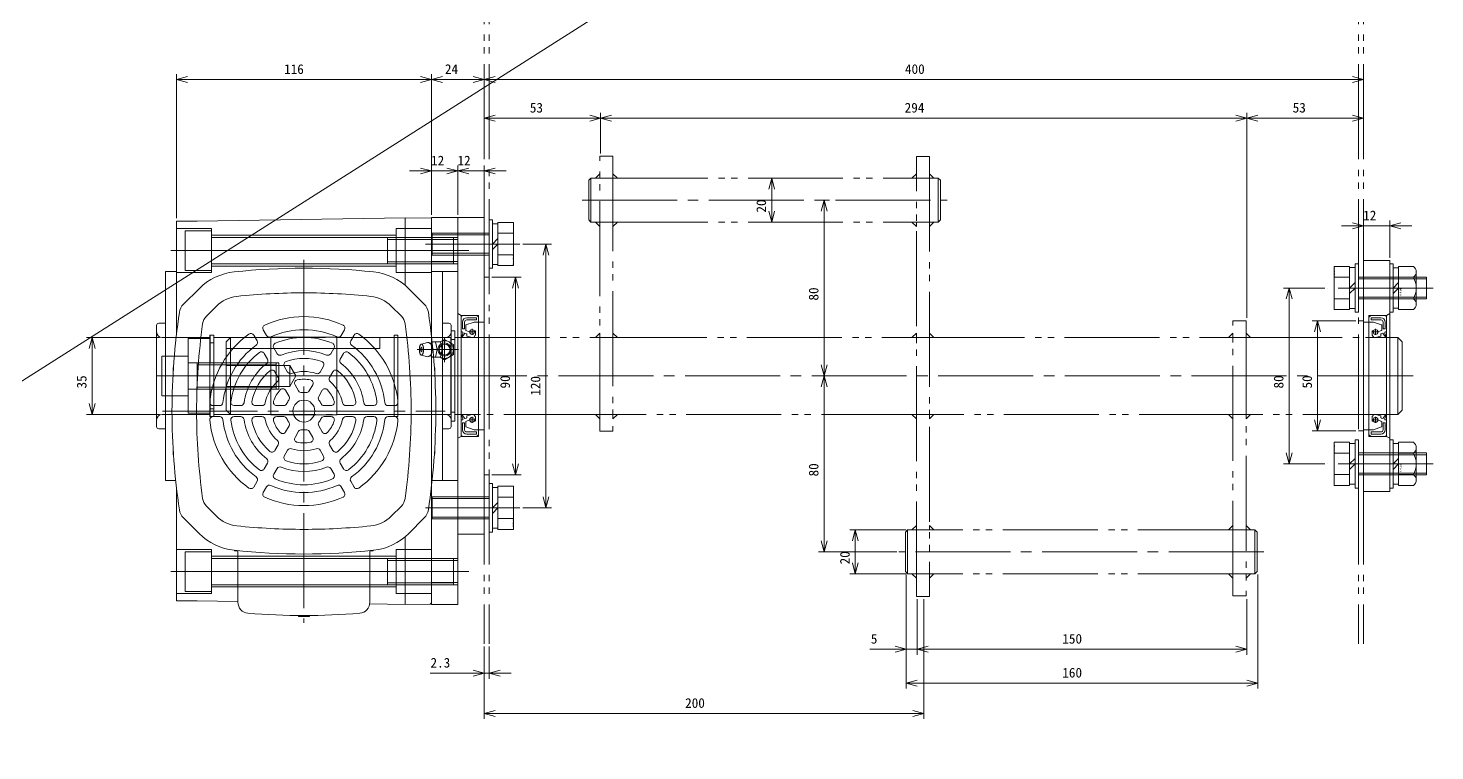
# Model space of a CAD drawing. Units: millimetres at full size. Extents: x -24503 to 24503, y -7436 to 7436.
# Drawn here: x -10899 to -10259, y -6858 to -6530 of the extents above; entities that cross this region are included whole.
import ezdxf
from ezdxf.enums import TextEntityAlignment as Align

# ---------------------------------------------------------------- set-up
doc = ezdxf.new("R2010")
doc.units = ezdxf.units.MM
doc.header["$LTSCALE"] = 4.8
doc.linetypes.add('CHAIN2', pattern=[12, 9, -1, 1, -1])
doc.linetypes.add('DOUBLE_CHAIN2', pattern=[12.8, 9, -1, 0.6, -0.6, 0.6, -1])
for name, color, linetype, lineweight in [('0-2_08_DIM', 3, 'Continuous', 9), ('0-3_06_PHANTOM', 7, 'DOUBLE_CHAIN2', 9), ('0-4_0', 2, 'Continuous', 9), ('0-6_05_CENTER', 2, 'CHAIN2', 9), ('0-7_04_HIDDEN', 7, 'Continuous', 9), ('0-8_10_DRAFT', 1, 'Continuous', 9)]:
    doc.layers.add(name, color=color, linetype=linetype, lineweight=lineweight)
doc.styles.add('ＭＳ ゴシック', font='')
doc.styles.get('ＭＳ ゴシック').set_extended_font_data('MS Gothic')

# ---------------------------------------------------------------- blocks, each defined once
blk = doc.blocks.new('A$C7E374867_1_1_1')
at = {"layer": '0-7_04_HIDDEN', "linetype": 'CHAIN2'}
blk.add_line((0, -29), (0, 14), dxfattribs=at)
at = {"layer": '0-7_04_HIDDEN'}
for p, q in [((-9.815, 11), (9.815, 11)), ((-9.815, 4), (-9.815, 11)), ((-4.908, 4), (-4.908, 11)), ((4.907, 4), (4.907, 11)), ((9.815, 4), (9.815, 11)), ((-11, 1.5), (11, 1.5)), ((-11, 1.5), (-11, 0)), ((-11, 0), (11, 0)), ((9.815, 4), (-9.815, 4)), ((-9.25, 4), (-9.25, 1.5)), ((-5, -26), (-5, 0)), ((-4.188, -26), (-4.188, 0)), ((0, 1.5), (-2.5, 4)), ((0, 4), (2.5, 1.5)), ((4.188, -26), (4.188, 0)), ((5, -26), (5, 0)), ((9.25, 1.5), (9.25, 4)), ((11, 0), (11, 1.5)), ((-5, -26), (5, -26))]:
    blk.add_line(p, q, dxfattribs=at)
at = {"layer": '0-8_10_DRAFT', "style": 'ＭＳ ゴシック', "width": 1.8}
blk.add_text('BT-M10x30L,SW,PW', height=0.2199, dxfattribs=at).set_placement((5.052, 10.658), align=Align.BOTTOM_LEFT)
blk = doc.blocks.new('B-M6Fa_1_1_1')
at = {"layer": '0-4_0'}
for p, q in [((-7.75, 3.25), (-10.52, 2.5)), ((-5.95, 3.02), (-5.86, 3.5)), ((-1.78, 3.5), (-5.86, 3.5)), ((-3.44, 0), (-4.09, 3.5)), ((-3.44, 0), (-4.09, -3.5)), ((0.001, 4.619), (-1.938, 3.5)), ((-1.13, 0), (-1.78, 3.5)), ((-1.13, 0), (-1.78, -3.5)), ((4.001, 2.31), (0, 4.619)), ((4, -2.309), (4.001, 2.31)), ((-7.766, -3.246), (-10.52, -2.5)), ((-5.95, -3.03), (-5.86, -3.5)), ((-1.78, -3.5), (-5.86, -3.5)), ((0, -4.619), (-1.948, -3.5)), ((-0.001, -4.619), (4.001, -2.309))]:
    blk.add_line(p, q, dxfattribs=at)
for centre, radius, start, end in [((-4.917, 0), 6.553, 177.9664, 180.03989), ((-5.052, 0.005), 6.418, 175.85059, 177.96785), ((-5.349, 0.027), 6.12, 173.63202, 175.8523), ((-5.805, 0.079), 5.662, 171.24382, 173.64406), ((-6.362, 0.165), 5.097, 168.58025, 171.24551), ((-6.894, 0.273), 4.555, 165.59815, 168.58094), ((-7.784, 0.506), 3.635, 161.93405, 165.67588), ((-8.649, 0.788), 2.725, 156.94498, 161.9221), ((-8.776, 0.839), 2.588, 151.65853, 156.89798), ((-9.946, 1.496), 1.246, 141.72153, 152.69334), ((-10.461, 1.897), 0.595, 118.51372, 141.30554), ((-10.361, 1.708), 0.808, 101.48245, 118.31354), ((-10.679, 1.707), 0.809, 61.81619, 78.66177), ((-10.579, 1.897), 0.594, 38.75653, 61.62661), ((-11.087, 1.501), 1.238, 27.39046, 38.35018), ((-12.258, 0.842), 2.581, 23.13411, 28.41486), ((-12.388, 0.789), 2.722, 18.09944, 23.08688), ((-13.253, 0.507), 3.631, 14.34658, 18.08793), ((-14.14, 0.274), 4.549, 11.43597, 14.42398), ((-14.674, 0.166), 5.094, 8.76936, 11.43673), ((-15.233, 0.079), 5.659, 6.36998, 8.77107), ((-15.688, 0.027), 6.117, 4.16079, 6.38204), ((-15.986, 0.005), 6.416, 2.04476, 4.16249), ((-16.122, 0), 6.552, 359.97243, 2.04622), ((-7.61, 2.29), 0.97, 35.33146, 98.29711), ((-6.62, 4.08), 1.254, 260.76464, 322.12504), ((-6.851, 2.269), 0.582, 73.64689, 86.90584), ((-6.825, 2.362), 0.486, 57.75197, 73.54546), ((-6.951, 2.166), 0.719, 46.87397, 57.55865), ((-7.178, 1.915), 1.056, 39.89055, 47.19995), ((-7.4, 1.729), 1.346, 34.20171, 39.89688), ((-7.713, 1.516), 1.725, 29.76636, 34.21198), ((-8.09, 1.299), 2.159, 26.24113, 29.81299), ((-8.48, 1.106), 2.595, 23.2795, 26.24598), ((-8.877, 0.935), 3.027, 20.74132, 23.28403), ((-9.303, 0.773), 3.483, 18.5387, 20.75273), ((-9.736, 0.628), 3.94, 16.58691, 18.54062), ((-10.142, 0.507), 4.363, 14.82437, 16.58861), ((-10.551, 0.398), 4.786, 13.21736, 14.82857), ((-10.952, 0.304), 5.198, 11.73384, 13.21813), ((-11.312, 0.229), 5.566, 10.34855, 11.7346), ((-11.659, 0.165), 5.918, 9.04756, 10.35061), ((-11.982, 0.114), 6.246, 7.81202, 9.04796), ((-12.258, 0.076), 6.525, 6.62939, 7.81242), ((-12.509, 0.047), 6.777, 5.49258, 6.63058), ((-12.727, 0.026), 6.996, 4.38928, 5.49284), ((-12.894, 0.013), 7.164, 3.31189, 4.38953), ((-13.028, 0.005), 7.298, 2.256, 3.31272), ((-13.125, 0.001), 7.395, 1.21107, 2.2562), ((-13.17, 0), 7.44, 0.17244, 1.21127), ((-13.177, 0), 7.447, 359.13759, 0.17316), ((0, 0), 3.998, 241.09409, 118.90598), ((-4.921, 0), 6.549, 180.03374, 182.10861), ((-5.06, -0.006), 6.41, 182.1069, 184.22667), ((-5.363, -0.028), 6.106, 184.22514, 186.45033), ((-5.824, -0.082), 5.642, 186.43876, 188.84701), ((-6.371, -0.167), 5.088, 188.84476, 191.51517), ((-6.944, -0.284), 4.504, 191.51275, 194.52981), ((-7.807, -0.512), 3.611, 194.46606, 198.22866), ((-8.581, -0.766), 2.796, 198.23555, 203.09549), ((-8.996, -0.943), 2.345, 203.09118, 208.88224), ((-9.959, -1.491), 1.238, 208.19575, 219.18137), ((-10.343, -1.8), 0.744, 219.46477, 237.72824), ((-10.505, -2.073), 0.427, 236.54204, 268.20608), ((-10.536, -2.068), 0.432, 272.36908, 303.83259), ((-10.7, -1.797), 0.749, 302.6364, 320.7886), ((-11.091, -1.485), 1.249, 321.05895, 331.85798), ((-12.05, -0.941), 2.352, 331.18165, 336.93954), ((-12.463, -0.765), 2.8, 336.93566, 341.78999), ((-13.237, -0.51), 3.615, 341.79703, 345.55458), ((-14.102, -0.283), 4.509, 345.49083, 348.50417), ((-14.672, -0.166), 5.092, 348.50179, 351.1703), ((-15.219, -0.081), 5.645, 351.16805, 353.57517), ((-15.68, -0.028), 6.109, 353.56363, 355.78791), ((-15.982, -0.006), 6.412, 355.78637, 357.90563), ((-16.119, 0), 6.55, 357.90394, 359.97858), ((-7.61, -2.29), 0.968, 261.70278, 324.66854), ((-6.62, -4.08), 1.246, 37.87496, 99.23547), ((-6.875, -2.229), 0.626, 278.74543, 291.09629), ((-6.841, -2.321), 0.529, 291.19587, 305.7559), ((-6.995, -2.111), 0.789, 305.93802, 315.73234), ((-7.263, -1.841), 1.169, 315.40356, 322.02638), ((-7.49, -1.663), 1.458, 322.02507, 327.32419), ((-7.824, -1.449), 1.854, 327.31689, 331.47742), ((-8.218, -1.233), 2.304, 331.43327, 334.78891), ((-8.613, -1.046), 2.74, 334.78507, 337.60498), ((-9.017, -0.88), 3.177, 337.60097, 340.02824), ((-9.446, -0.723), 3.635, 340.01776, 342.14276), ((-9.878, -0.584), 4.088, 342.14116, 344.03036), ((-10.282, -0.468), 4.508, 344.02878, 345.73941), ((-10.687, -0.365), 4.927, 345.7355, 347.30257), ((-11.081, -0.276), 5.33, 347.30185, 348.75032), ((-11.433, -0.206), 5.69, 348.7496, 350.10503), ((-11.771, -0.147), 6.032, 350.10319, 351.38665), ((-12.084, -0.099), 6.349, 351.38625, 352.60565), ((-12.349, -0.065), 6.617, 352.60522, 353.77077), ((-12.587, -0.039), 6.855, 353.76965, 354.89377), ((-12.791, -0.02), 7.061, 354.89351, 355.9849), ((-12.945, -0.009), 7.215, 355.98466, 357.05355), ((-13.064, -0.003), 7.334, 357.05275, 358.1012), ((-13.147, 0), 7.417, 358.101, 359.13779), ((0, 0), 4, 298.95501, 299.99998)]:
    blk.add_arc(centre, radius, start, end, dxfattribs=at)
blk.add_ellipse((-10.582, 0), major_axis=(0, 1.05), ratio=0.382251, dxfattribs=at)
at = {"layer": '0-6_05_CENTER'}
for p, q in [((6.37, 0), (-12.407, 0)), ((0, 5.7), (0, -5.7))]:
    blk.add_line(p, q, dxfattribs=at)
blk = doc.blocks.new('STWS35a_1_1_1')
at = {"layer": '0-4_0'}
for points in [[(1.6, 20.5), (0, 20.5), (0, 16.5), (1.6, 16.5)], [(1.6, -20.5), (0, -20.5), (0, -16.5), (1.6, -16.5)]]:
    blk.add_lwpolyline(points, close=True, dxfattribs=at)
at = {"layer": '0-8_10_DRAFT'}
blk.add_line((1.6, 0), (0, 0), dxfattribs=at)
blk = doc.blocks.new('AE2081E0a_1_1_1')
at = {"layer": '0-7_04_HIDDEN', "color": 2}
for p, q in [((0, 26.938), (0, 20.1)), ((0.979, 27.489), (0.055, 27.028)), ((0.979, 27.489), (0.055, 27.028)), ((6.969, 27.5), (1.024, 27.5)), ((6.969, 27.5), (1.024, 27.5)), ((0.1, 20), (0.553, 20)), ((1.767, 19.416), (2.459, 19.135)), ((2.173, 20.743), (2.173, 23.095)), ((3.9, 20), (2.236, 20.65)), ((2.24, 23.189), (5.984, 24.494)), ((7.05, 25.5), (2.607, 25.5)), ((3.625, 20), (6.375, 20)), ((5, 21.375), (5, 18.625)), ((6.4, 20.52), (5.97, 20.52)), ((6.017, 24.5), (7.9, 24.5)), ((6.5, 18.545), (6.5, 20.42)), ((1.767, -19.416), (2.459, -19.135)), ((5, -21.375), (5, -18.625)), ((6.5, -18.545), (6.5, -20.42)), ((0, -26.938), (0, -20.1)), ((0.1, -20), (0.553, -20)), ((2.173, -20.743), (2.173, -23.095)), ((3.9, -20), (2.236, -20.65)), ((2.24, -23.189), (5.984, -24.494)), ((7.05, -25.5), (2.607, -25.5)), ((3.625, -20), (6.375, -20)), ((6.4, -20.52), (5.97, -20.52)), ((6.017, -24.5), (7.9, -24.5)), ((0.979, -27.489), (0.055, -27.028)), ((0.979, -27.489), (0.055, -27.028)), ((6.969, -27.5), (1.024, -27.5)), ((6.969, -27.5), (1.024, -27.5))]:
    blk.add_line(p, q, dxfattribs=at)
for points in [[(0, 26.938), (0, 20.1), (0, 17.5)], [(2.607, 26.5), (7.05, 26.5), (7.05, 25.5)], [(7.76, 27), (7.724, 27), (7.026, 27.482)], [(7.76, 27), (7.724, 27), (7.026, 27.482)], [(8, 24.6), (8, 26.5), (7.86, 26.715), (7.86, 26.9)], [(8, 17.5), (8, 24.6), (8, 26.5), (7.86, 26.715), (7.86, 26.9)], [(0.803, 19.75), (0.803, 19.171), (0, 17.775), (0.292, 17.5), (1.649, 19.382)], [(1.607, 24.5), (1.607, 21.385), (0.607, 21.385), (0.607, 24.5)], [(2.549, 19.03), (2.673, 18.491), (2.673, 18.162)], [(2.673, 18.162), (5, 17.5), (5.837, 17.5), (6.484, 18.49)], [(0.803, -19.75), (0.803, -19.171), (0, -17.775), (0.292, -17.5), (1.649, -19.382)], [(0, -26.938), (0, -20.1), (0, -17.5)], [(2.549, -19.03), (2.673, -18.491), (2.673, -18.162)], [(2.673, -18.162), (5, -17.5), (5.837, -17.5), (6.484, -18.49)], [(8, -17.5), (8, -24.6), (8, -26.5), (7.86, -26.715), (7.86, -26.9)], [(1.607, -24.5), (1.607, -21.385), (0.607, -21.385), (0.607, -24.5)], [(2.607, -26.5), (7.05, -26.5), (7.05, -25.5)], [(8, -24.6), (8, -26.5), (7.86, -26.715), (7.86, -26.9)], [(7.76, -27), (7.724, -27), (7.026, -27.482)], [(7.76, -27), (7.724, -27), (7.026, -27.482)]]:
    blk.add_lwpolyline(points, dxfattribs=at)
for centre in [(5, 20), (5, -20)]:
    blk.add_circle(centre, 1.1, dxfattribs=at)
for centre, radius, start, end in [((0.1, 26.938), 0.1, 116.56505, 180), ((0.1, 26.938), 0.1, 116.56505, 180), ((2.607, 24.5), 2, 90, 180), ((1.024, 27.4), 0.1, 90, 116.56505), ((1.024, 27.4), 0.1, 90, 116.56505), ((6.969, 27.4), 0.1, 55.38044, 90), ((6.969, 27.4), 0.1, 55.38044, 90), ((7.76, 26.9), 0.1, 0, 90), ((7.76, 26.9), 0.1, 0, 90), ((0.1, 20.1), 0.1, 180, 270), ((0.553, 19.75), 0.25, 360, 90), ((2.607, 24.5), 1, 90, 180), ((1.73, 19.323), 0.1, 67.88461, 144.21845), ((2.273, 23.095), 0.1, 109.21481, 180), ((2.273, 20.743), 0.1, 180, 248.66025), ((5, 20), 1.1, 180, 28.18847), ((6.017, 24.4), 0.1, 90, 109.21481), ((6.4, 20.42), 0.1, 360, 90), ((7.9, 24.6), 0.1, 270, 0), ((2.402, 18.996), 0.15, 12.98752, 67.88461), ((6.4, 18.545), 0.1, 326.87019, 0), ((2.402, -18.996), 0.15, 292.11539, 347.01248), ((5, -20), 1.1, 331.81153, 180), ((6.4, -18.545), 0.1, 360, 33.12981), ((0.1, -20.1), 0.1, 90, 180), ((0.553, -19.75), 0.25, 270, 0), ((2.607, -24.5), 2, 180, 270), ((2.607, -24.5), 1, 180, 270), ((1.73, -19.323), 0.1, 215.78155, 292.11539), ((2.273, -20.743), 0.1, 111.33975, 180), ((2.273, -23.095), 0.1, 180, 250.78519), ((6.017, -24.4), 0.1, 250.78519, 270), ((6.4, -20.42), 0.1, 270, 0), ((7.9, -24.6), 0.1, 360, 90), ((0.1, -26.938), 0.1, 180, 243.43495), ((0.1, -26.938), 0.1, 180, 243.43495), ((1.024, -27.4), 0.1, 243.43495, 270), ((1.024, -27.4), 0.1, 243.43495, 270), ((6.969, -27.4), 0.1, 270, 304.61956), ((6.969, -27.4), 0.1, 270, 304.61956), ((7.76, -26.9), 0.1, 270, 360), ((7.76, -26.9), 0.1, 270, 0)]:
    blk.add_arc(centre, radius, start, end, dxfattribs=at)
at = {"layer": '0-8_10_DRAFT'}
for p, q in [((8, 17.5), (0, 17.5)), ((0, 0), (8, 0)), ((8, -17.5), (0, -17.5))]:
    blk.add_line(p, q, dxfattribs=at)
blk = doc.blocks.new('A$C115E53E3_1_1_1')
at = {"layer": '0-3_06_PHANTOM'}
for p, q in [((-176, 90), (-314.5, 90)), ((-176, 70), (-314.5, 70)), ((-533, 17.5), (-533, -17.5)), ((-320, 17.5), (-458.5, 17.5)), ((-175.5, 17.5), (-314, 17.5)), ((-104, 17.5), (-169.5, 17.5)), ((-104, 17.5), (-104, -17.5)), ((-102.25, 16.5), (-104, 16.5)), ((-102.25, 17.5), (-102.25, -17.5)), ((-2, -17.5), (-2, 17.5)), ((-458.5, -17.5), (-320, -17.5)), ((-314, -17.5), (-175.5, -17.5)), ((-169.5, -17.5), (-104, -17.5)), ((-102.25, -16.5), (-104, -16.5)), ((-458, -70), (-319.5, -70)), ((-458, -90), (-319.5, -90)), ((-310, -90), (-313.5, -90))]:
    blk.add_line(p, q, dxfattribs=at)
for points in [[(-314, -100.254), (-314, 99.746), (-320, 99.746), (-320, -100.254)], [(-176, 100), (-176, -25.106), (-170, -25.106), (-170, 100)], [(-458, -100), (-458, 25.106), (-464, 25.106), (-464, -100)]]:
    blk.add_lwpolyline(points, close=True, dxfattribs=at)
for points in [[(-324, 70), (-325, 71), (-325, 89), (-324, 90)], [(-320.5, 70), (-324, 70), (-324, 90), (-320.5, 90)], [(-170, 70), (-166, 70), (-166, 90), (-170, 90)], [(-166, 70), (-165, 71), (-165, 89), (-166, 90)], [(-464.5, 17.5), (-533, 17.5), (-535, 15.5), (-535, -15.5), (-533, -17.5), (-464.5, -17.5)], [(-102.25, -17.5), (-2, -17.5), (0, -15.5), (0, 15.5), (-2, 17.5), (-102.25, 17.5)], [(-468, -70), (-469, -71), (-469, -89), (-468, -90)], [(-464, -70), (-468, -70), (-468, -90), (-464, -90)], [(-313.5, -70), (-310, -70), (-310, -90)], [(-310, -70), (-309, -71), (-309, -89), (-310, -90)]]:
    blk.add_lwpolyline(points, dxfattribs=at)
at = {"layer": '0-3_06_PHANTOM', "color": 3}
for points in [[(-320, 90), (-322, 90), (-320, 92)], [(-314, 90), (-312, 90), (-314, 92)], [(-176, 90), (-178, 90), (-176, 92)], [(-170, 90), (-168, 90), (-170, 92)], [(-320, 70), (-322, 70), (-320, 68)], [(-314, 70), (-312, 70), (-314, 68)], [(-176, 70), (-178, 70), (-176, 68)], [(-170, 70), (-168, 70), (-170, 68)], [(-464, 17.5), (-466, 17.5), (-464, 19.5)], [(-458, 17.5), (-456, 17.5), (-458, 19.5)], [(-320, 17.5), (-322, 17.5), (-320, 19.5)], [(-314, 17.5), (-312, 17.5), (-314, 19.5)], [(-176, 17.5), (-178, 17.5), (-176, 19.5)], [(-170, 17.5), (-168, 17.5), (-170, 19.5)], [(-464, -17.5), (-466, -17.5), (-464, -19.5)], [(-458, -17.5), (-456, -17.5), (-458, -19.5)], [(-320, -17.5), (-322, -17.5), (-320, -19.5)], [(-314, -17.5), (-312, -17.5), (-314, -19.5)], [(-176, -17.5), (-178, -17.5), (-176, -19.5)], [(-170, -17.5), (-168, -17.5), (-170, -19.5)], [(-464, -70), (-466, -70), (-464, -68)], [(-458, -70), (-456, -70), (-458, -68)], [(-320, -70), (-322, -70), (-320, -68)], [(-314, -70), (-312, -70), (-314, -68)], [(-464, -90), (-466, -90), (-464, -92)], [(-458, -90), (-456, -90), (-458, -92)], [(-320, -90), (-322, -90), (-320, -92)], [(-314, -90), (-312, -90), (-314, -92)]]:
    blk.add_lwpolyline(points, close=True, dxfattribs=at)
at = {"layer": '0-6_05_CENTER'}
for p, q in [((-162, 80), (-328, 80)), ((-540, 0), (5, 0)), ((-472, -80), (-306, -80))]:
    blk.add_line(p, q, dxfattribs=at)
at = {"layer": '0-7_04_HIDDEN'}
for p, q in [((-314, 90), (-320, 90)), ((-170, 90), (-176, 90)), ((-314, 70), (-320, 70)), ((-170, 70), (-176, 70)), ((-458, 17.5), (-464, 17.5)), ((-464, 17.5), (-458, 17.5)), ((-320, 17.5), (-314, 17.5)), ((-176, 17.5), (-170, 17.5)), ((-170, 17.5), (-176, 17.5)), ((-29, 4.75), (-31.742, 0)), ((-31.742, 0), (-29, -4.75)), ((-24, 6), (0, 6)), ((-24, -6), (-24, 6)), ((-29, -4.75), (0, -4.75)), ((-24, -6), (0, -6)), ((-458, -17.5), (-464, -17.5)), ((-464, -17.5), (-458, -17.5)), ((-320, -17.5), (-314, -17.5)), ((-176, -17.5), (-170, -17.5)), ((-170, -17.5), (-176, -17.5)), ((-464, -70), (-458, -70)), ((-320, -70), (-314, -70)), ((-464, -90), (-458, -90)), ((-320, -90), (-314, -90))]:
    blk.add_line(p, q, dxfattribs=at)
for points in [[(0, 12.5), (-70, 12.5), (-70, 17.5)], [(-29, -4.75), (-29, 4.75), (0, 4.75)]]:
    blk.add_lwpolyline(points, dxfattribs=at)
blk = doc.blocks.new('A$C1A3C2C0C_1_1_1_1_1')
at = {"layer": '0-7_04_HIDDEN', "linetype": 'CHAIN2'}
blk.add_line((0, -34), (0, 14), dxfattribs=at)
at = {"layer": '0-7_04_HIDDEN'}
for p, q in [((-9.815, 11), (9.815, 11)), ((-9.815, 4), (-9.815, 11)), ((-4.908, 4), (-4.908, 11)), ((4.907, 4), (4.907, 11)), ((9.815, 4), (9.815, 11)), ((-11, 1.5), (11, 1.5)), ((-11, 1.5), (-11, 0)), ((-11, 0), (11, 0)), ((9.815, 4), (-9.815, 4)), ((-9.25, 4), (-9.25, 1.5)), ((-5, -31), (-5, 0)), ((-4.188, -31), (-4.188, 0)), ((0, 1.5), (-2.5, 4)), ((0, 4), (2.5, 1.5)), ((4.188, -31), (4.188, 0)), ((5, -31), (5, 0)), ((9.25, 1.5), (9.25, 4)), ((11, 0), (11, 1.5)), ((-5, -31), (5, -31))]:
    blk.add_line(p, q, dxfattribs=at)
at = {"layer": '0-8_10_DRAFT', "style": 'ＭＳ ゴシック', "width": 1.8}
blk.add_text('BT-M10x35L,SW,PW', height=0.2199, dxfattribs=at).set_placement((5.1, 10.658), align=Align.BOTTOM_LEFT)
blk = doc.blocks.new('M10Nza_1_1_1_1_1')
at = {"layer": '0-7_04_HIDDEN'}
for p, q in [((-9.8, 4), (-9.8, 10.687)), ((-7.35, 12), (7.35, 12)), ((-4.9, 4), (-4.9, 10.687)), ((4.9, 10.687), (4.9, 4)), ((9.8, 10.687), (9.8, 4)), ((-9.8, 4), (9.8, 4)), ((-9.2, 1.5), (-9.2, 4)), ((0, 1.5), (-2.5, 4)), ((0, 4), (2.5, 1.5)), ((9.2, 4), (9.2, 1.5))]:
    blk.add_line(p, q, dxfattribs=at)
at = {"layer": '0-7_04_HIDDEN', "linetype": 'CHAIN2'}
blk.add_line((0, 12), (0, 0), dxfattribs=at)
at = {"layer": '0-7_04_HIDDEN'}
blk.add_lwpolyline([(-11, 1.5), (11, 1.5), (11, 0), (-11, 0)], close=True, dxfattribs=at)
for centre, radius, start, end in [((-7.35, 9.058), 2.942, 33.626, 146.374), ((0, 2.2), 9.8, 60, 120), ((7.35, 9.058), 2.942, 33.626, 146.374)]:
    blk.add_arc(centre, radius, start, end, dxfattribs=at)
at = {"layer": '0-8_10_DRAFT', "style": 'ＭＳ ゴシック', "width": 1.8}
blk.add_text('M10', height=0.9164, dxfattribs=at).set_placement((0.256, 4.117), align=Align.BOTTOM_LEFT)
blk = doc.blocks.new('A$C626323E2_1_1_1')
at = {"layer": '0-6_05_CENTER'}
for p, q in [((-7.166, 60), (19.076, 60)), ((-7.166, -60), (19.076, -60))]:
    blk.add_line(p, q, dxfattribs=at)
at = {"layer": '0-7_04_HIDDEN'}
for p, q in [((1.5, 27.5), (0, 28.366)), ((1.5, 27.5), (9.5, 27.5)), ((9.5, 24.5), (12, 24.5)), ((9.5, -24.5), (12, -24.5)), ((1.5, -27.5), (0, -28.366))]:
    blk.add_line(p, q, dxfattribs=at)
blk.add_lwpolyline([(0, 72), (12, 72), (12, -72), (0, -72)], close=True, dxfattribs=at)
blk.add_lwpolyline([(1.5, -27.5), (9.5, -27.5), (9.5, 27.5)], dxfattribs=at)
at = {"layer": '0-8_10_DRAFT'}
for p, q in [((1.5, 27.5), (1.5, -27.5)), ((12, 0), (0, 0))]:
    blk.add_line(p, q, dxfattribs=at)
blk = doc.blocks.new('A$C31470147_1_1_1')
at = {"layer": '0-6_05_CENTER'}
for p, q in [((18, 40), (-6, 40)), ((18, -40), (-6, -40))]:
    blk.add_line(p, q, dxfattribs=at)
at = {"layer": '0-7_04_HIDDEN'}
for p, q in [((1.5, 27.5), (0, 28.366)), ((1.5, 27.5), (9.5, 27.5)), ((9.5, 24.5), (12, 24.5)), ((9.5, -24.5), (12, -24.5)), ((1.5, -27.5), (0, -28.366))]:
    blk.add_line(p, q, dxfattribs=at)
blk.add_lwpolyline([(0, 52.5), (12, 52.5), (12, -52.5), (0, -52.5)], close=True, dxfattribs=at)
blk.add_lwpolyline([(1.5, -27.5), (9.5, -27.5), (9.5, 27.5)], dxfattribs=at)
at = {"layer": '0-8_10_DRAFT'}
for p, q in [((1.5, 27.5), (1.5, -27.5)), ((12, 0), (0, 0))]:
    blk.add_line(p, q, dxfattribs=at)
blk = doc.blocks.new('M6tz_1_1_1')
at = {"layer": '0-4_0', "color": 134}
for radius in [3, 2.5]:
    blk.add_circle((0, 0), radius, dxfattribs=at)
at = {"layer": '0-6_05_CENTER'}
for p, q in [((5.676, 0), (-5.676, 0)), ((0, -5.676), (0, 5.676))]:
    blk.add_line(p, q, dxfattribs=at)
blk = doc.blocks.new('A$C631057ED_1_1_1')
at = {"layer": '0-4_0', "color": 134}
blk.add_lwpolyline([(0, -104), (12, -104), (12, 72), (0, 72)], close=True, dxfattribs=at)
at = {"layer": '0-6_05_CENTER'}
for p, q in [((-5, 57), (17, 57)), ((-5, -89), (17, -89))]:
    blk.add_line(p, q, dxfattribs=at)
at = {"layer": '0-7_04_HIDDEN'}
for p, q in [((0, 63), (12, 63)), ((0, 62), (12, 62)), ((0, 52), (12, 52)), ((0, 51), (12, 51)), ((0, 47.5), (12, 47.5)), ((0, -47.5), (12, -47.5)), ((0, -83), (12, -83)), ((0, -84), (12, -84)), ((0, -94), (12, -94)), ((0, -95), (12, -95))]:
    blk.add_line(p, q, dxfattribs=at)
at = {"layer": '0-8_10_DRAFT'}
blk.add_line((0, 0), (12, 0), dxfattribs=at)
at = {"layer": '0-4_0', "xscale": -1}
blk.add_blockref('M6tz_1_1_1', (6, 12), dxfattribs=at)
blk = doc.blocks.new('A$C415A6936_1_1_1')
at = {"layer": '0-7_04_HIDDEN', "linetype": 'CHAIN2'}
blk.add_line((0, -41.5), (0, 13.5), dxfattribs=at)
at = {"layer": '0-7_04_HIDDEN'}
for p, q in [((9, 0), (-9, 0)), ((-6, -40), (-6, 0)), ((6, -40), (6, 0)), ((-6, -4), (6, -4)), ((-5.053, -40), (-5.053, -4)), ((5.053, -40), (5.053, -4)), ((-6, -40), (6, -40))]:
    blk.add_line(p, q, dxfattribs=at)
blk.add_lwpolyline([(9, 0), (9, 12), (-9, 12), (-9, 0)], dxfattribs=at)
at = {"layer": '0-8_10_DRAFT', "style": 'ＭＳ ゴシック', "width": 1.9}
blk.add_text('CS-M12x40L', height=0.2199, dxfattribs=at).set_placement((6.067, 11.658), align=Align.BOTTOM_LEFT)
blk = doc.blocks.new('A$C564416E9_1_1_1')
at = {"layer": '0-7_04_HIDDEN', "color": 2}
for points in [[(0, 17), (-10, 17), (-10, 6), (0, 6)], [(0, -17), (-10, -17), (-10, -6), (0, -6)]]:
    blk.add_lwpolyline(points, close=True, dxfattribs=at)
at = {"layer": '0-8_10_DRAFT'}
blk.add_line((-10, 0), (0, 0), dxfattribs=at)
blk = doc.blocks.new('A$C04153C8E_1_1_1')
at = {"layer": '0-4_0'}
for points in [[(0, 18.5), (-1.6, 18.5), (-1.6, 15), (0, 15)], [(0, -18.5), (-1.6, -18.5), (-1.6, -15), (0, -15)]]:
    blk.add_lwpolyline(points, close=True, dxfattribs=at)
at = {"layer": '0-8_10_DRAFT'}
blk.add_line((0, 0), (-1.6, 0), dxfattribs=at)
blk = doc.blocks.new('A$C169F6710_1_1_1')
at = {"layer": '0-7_04_HIDDEN', "linetype": 'CHAIN2'}
blk.add_line((0, -111.5), (0, 13.5), dxfattribs=at)
at = {"layer": '0-7_04_HIDDEN'}
for p, q in [((9, 0), (-9, 0)), ((-6, -110), (-6, 0)), ((6, -110), (6, 0)), ((-6, -80), (6, -80)), ((-5.053, -110), (-5.053, -80)), ((5.053, -110), (5.053, -80)), ((-6, -110), (6, -110))]:
    blk.add_line(p, q, dxfattribs=at)
blk.add_lwpolyline([(9, 0), (9, 12), (-9, 12), (-9, 0)], dxfattribs=at)
at = {"layer": '0-8_10_DRAFT', "style": 'ＭＳ ゴシック', "width": 1.9}
blk.add_text('CS-M12x110L', height=0.2199, dxfattribs=at).set_placement((5.794, 11.658), align=Align.BOTTOM_LEFT)
blk = doc.blocks.new('GM-SHYF-RH 0.4kW、1／160、＊＊V、60Hzd_1_1')
at = {"layer": '0-4_0'}
for p, q in [((-21, 71.991), (-115.5, 70.342)), ((-21, 71.991), (-21, 41.238)), ((-9, 71.782), (-21, 71.991)), ((-9, 18.615), (-9, 71.782)), ((-125, 70.342), (-125, 18.618)), ((-115.5, 70.342), (-125, 70.342)), ((-109, 64), (-25, 64)), ((-130, 47.5), (-130, -47.5)), ((-130, 47.5), (-125, 47.5)), ((-109, 50), (-25, 50)), ((-9, 47.5), (-4, 47.5)), ((-4, 0), (-4, 47.5)), ((-121.764, 32.616), (-114.697, 39.682)), ((-12.236, 32.616), (-19.303, 39.682)), ((-111.351, 27.184), (-106.775, 31.76)), ((-22.649, 27.184), (-27.225, 31.76)), ((-134, 23), (-134, 0)), ((-133, 24), (-130, 24)), ((-85.488, 21.023), (-83.981, 18.412)), ((-50.019, 18.412), (-48.512, 21.023)), ((-1, 24), (-4, 24)), ((0, 23), (0, 0)), ((-89.818, 18.523), (-88.311, 15.912)), ((-45.689, 15.912), (-44.182, 18.523)), ((-85.04, 10.246), (-83.526, 7.625)), ((-80.709, 12.746), (-79.196, 10.125)), ((-54.804, 10.125), (-53.291, 12.746)), ((-50.474, 7.625), (-48.96, 10.246)), ((-134, -23), (-134, 0)), ((-126.5, 1.331), (-126.5, 3.5)), ((-80.236, 1.925), (-78.708, -0.721)), ((-75.906, 4.425), (-74.378, 1.779)), ((-59.622, 1.779), (-58.094, 4.425)), ((-55.292, -0.721), (-53.764, 1.925)), ((-7.5, 1.331), (-7.5, 3.5)), ((-4, 0), (-4, -47.5)), ((0, -23), (0, 0)), ((-71.02, -4.038), (-69.418, -6.813)), ((-64.582, -6.813), (-62.98, -4.038)), ((-75.35, -6.538), (-73.748, -9.313)), ((-60.252, -9.313), (-58.65, -6.538)), ((-105.292, -13.5), (-108.307, -13.5)), ((-105.292, -18.5), (-108.307, -18.5)), ((-95.723, -13.5), (-98.749, -13.5)), ((-95.723, -18.5), (-98.749, -18.5)), ((-86.085, -13.5), (-89.142, -13.5)), ((-86.085, -18.5), (-89.142, -18.5)), ((-76.165, -13.5), (-79.369, -13.5)), ((-76.165, -18.5), (-79.369, -18.5)), ((-54.631, -13.5), (-57.835, -13.5)), ((-54.631, -18.5), (-57.835, -18.5)), ((-44.858, -13.5), (-47.915, -13.5)), ((-44.858, -18.5), (-47.915, -18.5)), ((-35.251, -13.5), (-38.277, -13.5)), ((-35.251, -18.5), (-38.277, -18.5)), ((-25.693, -13.5), (-28.708, -13.5)), ((-25.693, -18.5), (-28.708, -18.5)), ((-133, -24), (-130, -24)), ((-75.35, -25.462), (-73.748, -22.687)), ((-71.02, -27.962), (-69.418, -25.187)), ((-64.582, -25.187), (-62.98, -27.962)), ((-60.252, -22.687), (-58.65, -25.462)), ((-1, -24), (-4, -24)), ((-80.236, -33.925), (-78.708, -31.278)), ((-55.292, -31.278), (-53.764, -33.925)), ((-126.5, -33.33), (-126.5, -35.5)), ((-75.906, -36.425), (-74.378, -33.778)), ((-59.622, -33.778), (-58.094, -36.425)), ((-7.5, -33.33), (-7.5, -35.5)), ((-85.04, -42.245), (-83.526, -39.625)), ((-80.709, -44.745), (-79.196, -42.125)), ((-54.804, -42.125), (-53.291, -44.745)), ((-50.474, -39.625), (-48.96, -42.245)), ((-130, -47.5), (-125.345, -47.5)), ((-125, -50.618), (-125, -102.342)), ((-89.818, -50.523), (-88.311, -47.911)), ((-85.488, -53.023), (-83.981, -50.411)), ((-50.019, -50.411), (-48.512, -53.023)), ((-45.689, -47.911), (-44.182, -50.523)), ((-9, -50.614), (-9, -103.282)), ((-8.655, -47.5), (-4, -47.5)), ((-111.351, -59.184), (-106.775, -63.76)), ((-22.649, -59.184), (-27.225, -63.76)), ((-121.764, -64.615), (-114.697, -71.682)), ((-12.236, -64.615), (-19.303, -71.682)), ((-21, -73.238), (-21, -103.991)), ((-109, -82), (-25, -82)), ((-98.5, -79.345), (-98.5, -79.5)), ((-98.5, -79.5), (-96.992, -79.5)), ((-97, -102.939), (-97, -79.5)), ((-37.008, -79.5), (-35.5, -79.5)), ((-37, -102.939), (-37, -79.499)), ((-35.5, -79.345), (-35.5, -79.5)), ((-115.5, -102.342), (-125, -102.342)), ((-96.992, -102.665), (-115.5, -102.342)), ((-109, -96), (-25, -96)), ((-21, -103.991), (-37.06, -103.711)), ((-9.499, -103.791), (-21, -103.991)), ((-9, -103.282), (-9.499, -103.791)), ((-69.5, -109.5), (-69.5, -108.989)), ((-69.5, -109.5), (-64.5, -109.5)), ((-64.5, -109.5), (-64.5, -108.989))]:
    blk.add_line(p, q, dxfattribs=at)
at = {"layer": '0-4_0', "linetype": 'CHAIN2'}
for p, q in [((-127.544, 57), (-6.243, 57)), ((-67, 52.811), (-67, -112.331)), ((-131.331, -16), (-2.669, -16)), ((-127.544, -89), (-6.243, -89))]:
    blk.add_line(p, q, dxfattribs=at)
at = {"layer": '0-4_0'}
for points in [[(-125, 67), (-109, 67), (-109, 47), (-125, 47)], [(-9, 67), (-25, 67), (-25, 47), (-9, 47)], [(-125, -79), (-109, -79), (-109, -99), (-125, -99)], [(-9, -79), (-25, -79), (-25, -99), (-9, -99)]]:
    blk.add_lwpolyline(points, dxfattribs=at)
blk.add_circle((-67, -16), 5, dxfattribs=at)
for centre, radius, start, end in [((-95.888, 20.873), 26.6, 96.05199, 135), ((-67, -251.6), 300.6, 83.94801, 96.05199), ((-38.112, 20.873), 26.6, 45, 83.94801), ((-117.097, 27.949), 6.6, 135, 171.40292), ((-95.888, 20.873), 15.397, 96.05199, 135), ((-67, -251.6), 289.397, 90, 96.05199), ((-67, -251.6), 289.397, 83.94801, 90), ((-38.112, 20.873), 15.397, 45, 83.94801), ((-16.903, 27.949), 6.6, 8.59708, 45), ((173.6, -16), 300.6, 171.40292, 180), ((-107.109, 22.942), 6, 135, 172.10201), ((-67, -16), 43, 65.53107, 114.46893), ((-26.891, 22.942), 6, 7.89799, 45), ((-307.6, -16), 300.6, 0, 8.59708), ((-133, 23), 1, 90, 180), ((173.6, -16), 289.397, 172.10201, 180), ((-91.117, 17.773), 1.5, 30, 125.53107), ((-84.189, 21.773), 1.5, 114.46893, 210), ((-67, -16), 37, 65.96357, 114.03643), ((-49.811, 21.773), 1.5, 330, 65.53107), ((-42.883, 17.773), 1.5, 54.46893, 150), ((-307.6, -16), 289.397, 0, 7.89799), ((-1, 23), 1, 0, 90), ((-67, -16), 43, 125.53107, 174.46893), ((-67, -16), 37, 125.96357, 174.03643), ((-89.61, 15.162), 1.5, 305.96357, 30), ((-82.682, 19.162), 1.5, 210, 294.03643), ((-79.41, 13.496), 1.5, 112.81924, 210), ((-67, -16), 33.5, 67.18076, 112.81924), ((-54.59, 13.496), 1.5, 330, 67.18076), ((-51.318, 19.162), 1.5, 245.96357, 330), ((-44.39, 15.162), 1.5, 150, 234.03643), ((-67, -16), 37, 5.96357, 54.03643), ((-67, -16), 43, 5.53107, 54.46893), ((-67, -16), 33.5, 127.18076, 172.81924), ((-86.339, 9.496), 1.5, 30, 127.18076), ((-84.826, 6.875), 1.5, 307.92814, 30), ((-77.897, 10.875), 1.5, 210, 292.07186), ((-67, -16), 27.5, 67.92814, 112.07186), ((-74.607, 5.175), 1.5, 109.75965, 210), ((-67, -16), 24, 70.24035, 109.75965), ((-59.393, 5.175), 1.5, 330, 70.24035), ((-56.103, 10.875), 1.5, 247.92814, 330), ((-49.174, 6.875), 1.5, 150, 232.07186), ((-47.661, 9.496), 1.5, 52.81924, 150), ((-67, -16), 33.5, 7.18076, 52.81924), ((-126, 3.5), 0.5, 133.31043, 180), ((-67, -16), 27.5, 127.92814, 172.07186), ((-67, -16), 24, 130.24035, 169.75965), ((-81.535, 1.175), 1.5, 30, 130.24035), ((-73.079, 2.529), 1.5, 210, 288.163), ((-67, -16), 18, 71.837, 108.163), ((-60.921, 2.529), 1.5, 251.837, 330), ((-52.465, 1.175), 1.5, 49.75965, 150), ((-67, -16), 24, 10.24035, 49.75965), ((-67, -16), 27.5, 7.92814, 52.07186), ((-8, 3.5), 0.5, 0, 46.68957), ((-67, -16), 18, 131.837, 168.163), ((-67, -16), 14.5, 137.92021, 162.07979), ((-80.007, -1.471), 1.5, 311.837, 30), ((-76.649, -7.288), 1.5, 30, 137.92021), ((-69.721, -3.288), 1.5, 102.07979, 210), ((-67, -16), 14.5, 77.92021, 102.07979), ((-64.279, -3.288), 1.5, 330, 77.92021), ((-57.351, -7.288), 1.5, 42.07979, 150), ((-67, -16), 14.5, 17.92021, 42.07979), ((-53.993, -1.471), 1.5, 150, 228.163), ((-67, -16), 18, 11.837, 48.163), ((-108.307, -12), 1.5, 174.46893, 270), ((-105.292, -12), 1.5, 270, 354.03643), ((-98.749, -12), 1.5, 172.81924, 270), ((-95.723, -12), 1.5, 270, 352.07186), ((-89.142, -12), 1.5, 169.75965, 270), ((-86.085, -12), 1.5, 270, 348.163), ((-79.369, -12), 1.5, 162.07979, 270), ((-76.165, -12), 1.5, 270, 336.42182), ((-67, -16), 8.5, 143.57818, 156.42182), ((-75.047, -10.063), 1.5, 323.57818, 30), ((-68.118, -6.063), 1.5, 210, 276.42182), ((-67, -16), 8.5, 83.57818, 96.42182), ((-65.882, -6.063), 1.5, 263.57818, 330), ((-58.953, -10.063), 1.5, 150, 216.42182), ((-67, -16), 8.5, 23.57818, 36.42182), ((-57.835, -12), 1.5, 203.57818, 270), ((-54.631, -12), 1.5, 270, 17.92021), ((-47.915, -12), 1.5, 191.837, 270), ((-44.858, -12), 1.5, 270, 10.24035), ((-38.277, -12), 1.5, 187.92814, 270), ((-35.251, -12), 1.5, 270, 7.18076), ((-28.708, -12), 1.5, 185.96357, 270), ((-25.693, -12), 1.5, 270, 5.53107), ((173.6, -16), 300.6, 180, 188.59708), ((173.6, -16), 289.397, 180, 187.89799), ((-108.307, -20), 1.5, 90, 185.53107), ((-105.292, -20), 1.5, 5.96357, 90), ((-98.749, -20), 1.5, 90, 187.18076), ((-95.723, -20), 1.5, 7.92814, 90), ((-89.142, -20), 1.5, 90, 190.24035), ((-86.085, -20), 1.5, 11.837, 90), ((-79.369, -20), 1.5, 90, 197.92021), ((-76.165, -20), 1.5, 23.57818, 90), ((-57.835, -20), 1.5, 90, 156.42182), ((-54.631, -20), 1.5, 342.07979, 90), ((-47.915, -20), 1.5, 90, 168.163), ((-44.858, -20), 1.5, 349.75965, 90), ((-38.277, -20), 1.5, 90, 172.07186), ((-35.251, -20), 1.5, 352.81924, 90), ((-28.708, -20), 1.5, 90, 174.03643), ((-25.693, -20), 1.5, 354.46893, 90), ((-307.6, -16), 289.397, 352.10201, 0), ((-307.6, -16), 300.6, 351.40292, 0), ((-133, -23), 1, 180, 270), ((-67, -16), 43, 185.53107, 234.46893), ((-67, -16), 37, 185.96357, 234.03643), ((-67, -16), 33.5, 187.18076, 232.81924), ((-67, -16), 27.5, 187.92814, 232.07186), ((-67, -16), 24, 190.24035, 229.75965), ((-67, -16), 18, 191.837, 228.163), ((-67, -16), 14.5, 197.92021, 222.07979), ((-76.649, -24.712), 1.5, 222.07979, 330), ((-67, -16), 8.5, 203.57818, 216.42182), ((-75.047, -21.937), 1.5, 330, 36.42182), ((-68.118, -25.937), 1.5, 83.57818, 150), ((-67, -16), 8.5, 263.57818, 276.42182), ((-65.882, -25.937), 1.5, 30, 96.42182), ((-58.953, -21.937), 1.5, 143.57818, 210), ((-67, -16), 8.5, 323.57818, 336.42182), ((-57.351, -24.712), 1.5, 210, 317.92021), ((-67, -16), 14.5, 317.92021, 342.07979), ((-67, -16), 18, 311.837, 348.163), ((-67, -16), 24, 310.24035, 349.75965), ((-67, -16), 27.5, 307.92814, 352.07186), ((-67, -16), 33.5, 307.18076, 352.81924), ((-67, -16), 37, 305.96357, 354.03643), ((-67, -16), 43, 305.53107, 354.46893), ((-1, -23), 1, 270, 0), ((-80.007, -30.528), 1.5, 330, 48.163), ((-69.721, -28.712), 1.5, 150, 257.92021), ((-67, -16), 14.5, 257.92021, 282.07979), ((-64.279, -28.712), 1.5, 282.07979, 30), ((-53.993, -30.528), 1.5, 131.837, 210), ((-126, -35.5), 0.5, 180, 226.68957), ((-84.826, -38.875), 1.5, 330, 52.07186), ((-81.535, -33.175), 1.5, 229.75965, 330), ((-74.607, -37.175), 1.5, 150, 250.24035), ((-73.079, -34.528), 1.5, 71.837, 150), ((-67, -16), 18, 251.837, 288.163), ((-60.921, -34.528), 1.5, 30, 108.163), ((-59.393, -37.175), 1.5, 289.75965, 30), ((-52.465, -33.175), 1.5, 210, 310.24035), ((-49.174, -38.875), 1.5, 127.92814, 210), ((-8, -35.5), 0.5, 313.31043, 0), ((-86.339, -41.495), 1.5, 232.81924, 330), ((-79.41, -45.495), 1.5, 150, 247.18076), ((-77.897, -42.875), 1.5, 67.92814, 150), ((-67, -16), 27.5, 247.92814, 292.07186), ((-67, -16), 24, 250.24035, 289.75965), ((-56.103, -42.875), 1.5, 30, 112.07186), ((-54.59, -45.495), 1.5, 292.81924, 30), ((-47.661, -41.495), 1.5, 210, 307.18076), ((-91.117, -49.773), 1.5, 234.46893, 330), ((-89.61, -47.161), 1.5, 330, 54.03643), ((-82.682, -51.161), 1.5, 65.96357, 150), ((-67, -16), 37, 245.96357, 294.03643), ((-67, -16), 33.5, 247.18076, 292.81924), ((-51.318, -51.161), 1.5, 30, 114.03643), ((-44.39, -47.161), 1.5, 125.96357, 210), ((-42.883, -49.773), 1.5, 210, 305.53107), ((-107.109, -54.941), 6, 187.89799, 225), ((-84.189, -53.773), 1.5, 150, 245.53107), ((-67, -16), 43, 245.53107, 294.46893), ((-49.811, -53.773), 1.5, 294.46893, 30), ((-26.891, -54.941), 6, 315, 352.10201), ((-117.097, -59.948), 6.6, 188.59708, 225), ((-95.888, -52.873), 15.397, 225, 263.94801), ((-38.112, -52.873), 15.397, 276.05199, 315), ((-16.903, -59.948), 6.6, 315, 351.40292), ((-67, 219.6), 289.397, 263.94801, 270), ((-67, 219.6), 289.397, 270, 276.05199), ((-95.888, -52.873), 26.6, 225, 263.94801), ((-38.112, -52.873), 26.6, 276.05199, 315), ((-67, 219.6), 300.6, 263.94801, 276.05199), ((-92, -102.939), 5, 180, 265.13859), ((-67, 191), 300, 265.13859, 270), ((-67, 191), 300, 270, 274.86141), ((-42, -102.939), 5, 274.86141, 0)]:
    blk.add_arc(centre, radius, start, end, dxfattribs=at)
at = {"layer": '0-8_10_DRAFT'}
for p, q in [((-109.75, 17.5), (-131.5, 17.5)), ((-108, 18.5), (-109.75, 18.5)), ((-109.75, 18.5), (-109.75, -18.5)), ((-108, 18.5), (-108, -18.5)), ((-108, 17.5), (-82, 17.5)), ((-82, 17.7), (-52, 17.7)), ((-52, 17.7), (-52, -17.7)), ((-52, 17.5), (-26, 17.5)), ((-26, 18.5), (-24.25, 18.5)), ((-26, 18.5), (-26, -18.5)), ((-24.25, 18.5), (-24.25, -18.5)), ((-24.25, 17.5), (-2.5, 17.5)), ((0, 0), (-134, 0)), ((-109.75, -17.5), (-131.5, -17.5)), ((-108, -18.5), (-109.75, -18.5)), ((-108, -17.5), (-82, -17.5)), ((-52, -17.5), (-26, -17.5)), ((-26, -18.5), (-24.25, -18.5)), ((-24.25, -17.5), (-2.5, -17.5))]:
    blk.add_line(p, q, dxfattribs=at)
blk.add_lwpolyline([(-82, 17.7), (-82, -17.7), (-52, -17.7)], dxfattribs=at)
for centre, start, end in [((-131.5, 20), 180, 270), ((-2.5, 20), 270, 0), ((-131.5, -20), 90, 180), ((-2.5, -20), 0, 90)]:
    blk.add_arc(centre, 2.5, start, end, dxfattribs=at)
blk = doc.blocks.new('_Open30')
at = {"layer": '0-2_08_DIM'}
blk.add_line((0, 0), (-1, 0), dxfattribs=at)
blk.add_lwpolyline([(-1, 0.26795), (0, 0), (-1, -0.26795)], dxfattribs=at)

msp = doc.modelspace()

# ---------------------------------------------------------------- linework, layer by layer
at = {"layer": '0-2_08_DIM'}
for p, q in [((-10831.675, -6615.94), (-10831.675, -6550.457)), ((-10715.674, -6614.511), (-10715.674, -6550.457)), ((-10715.674, -6614.5), (-10715.674, -6550.457)), ((-10691.674, -6564.669), (-10691.674, -6550.457)), ((-10691.674, -6564.669), (-10691.674, -6550.457)), ((-10291.674, -6566.763), (-10291.674, -6550.457)), ((-10720.674, -6552.957), (-10826.675, -6552.957)), ((-10710.674, -6552.957), (-10696.674, -6552.957)), ((-10296.674, -6552.957), (-10686.674, -6552.957)), ((-10720.674, -6594.533), (-10725.674, -6594.533)), ((-10715.674, -6614.511), (-10715.674, -6592.033)), ((-10703.674, -6594.533), (-10715.674, -6594.533)), ((-10708.674, -6594.533), (-10713.674, -6594.533)), ((-10703.674, -6614.511), (-10703.674, -6592.033)), ((-10703.674, -6614.511), (-10703.674, -6592.033)), ((-10703.674, -6594.533), (-10691.674, -6594.533)), ((-10698.674, -6594.533), (-10693.674, -6594.533)), ((-10691.674, -6614.511), (-10691.674, -6592.033)), ((-10686.674, -6594.533), (-10681.674, -6594.533)), ((-10561.716, -6597.761), (-10558.364, -6597.761)), ((-10560.864, -6602.761), (-10560.864, -6612.761)), ((-10538.291, -6607.761), (-10534.541, -6607.761)), ((-10537.041, -6612.761), (-10537.041, -6682.761)), ((-10561.716, -6617.761), (-10558.364, -6617.761)), ((-10296.674, -6619.515), (-10301.674, -6619.515)), ((-10291.674, -6634.011), (-10291.674, -6617.015)), ((-10291.674, -6619.515), (-10279.674, -6619.515)), ((-10279.674, -6634.011), (-10279.674, -6617.015)), ((-10274.674, -6619.515), (-10269.674, -6619.515)), ((-10674.124, -6627.761), (-10661.052, -6627.761)), ((-10663.552, -6742.761), (-10663.552, -6632.761)), ((-10688.124, -6642.761), (-10674.886, -6642.761)), ((-10677.386, -6647.761), (-10677.386, -6727.761)), ((-10309.224, -6647.761), (-10328.006, -6647.761)), ((-10325.506, -6722.761), (-10325.506, -6652.761)), ((-10295.224, -6662.761), (-10315.056, -6662.761)), ((-10312.556, -6707.761), (-10312.556, -6667.761)), ((-10839.425, -6670.261), (-10872.496, -6670.261)), ((-10869.996, -6700.261), (-10869.996, -6675.261)), ((-10535.791, -6687.761), (-10539.541, -6687.761)), ((-10535.791, -6687.761), (-10539.541, -6687.761)), ((-10537.041, -6762.761), (-10537.041, -6692.761)), ((-10839.425, -6705.261), (-10872.496, -6705.261)), ((-10295.224, -6712.761), (-10315.056, -6712.761)), ((-10309.224, -6727.761), (-10328.006, -6727.761)), ((-10688.124, -6732.761), (-10674.886, -6732.761)), ((-10674.124, -6747.761), (-10661.052, -6747.761)), ((-10499.924, -6757.761), (-10525.339, -6757.761)), ((-10522.839, -6772.761), (-10522.839, -6762.761)), ((-10503.924, -6767.761), (-10539.541, -6767.761)), ((-10499.924, -6777.761), (-10525.339, -6777.761)), ((-10499.674, -6778.011), (-10499.674, -6830.008)), ((-10499.674, -6778.011), (-10499.674, -6814.589)), ((-10339.674, -6778.011), (-10339.674, -6830.008)), ((-10494.674, -6789.265), (-10494.674, -6814.589)), ((-10494.674, -6789.265), (-10494.674, -6814.589)), ((-10344.674, -6789.265), (-10344.674, -6814.589)), ((-10504.674, -6812.089), (-10516.174, -6812.089)), ((-10494.674, -6812.089), (-10499.674, -6812.089)), ((-10489.674, -6812.089), (-10484.674, -6812.089)), ((-10489.674, -6812.089), (-10349.674, -6812.089)), ((-10494.674, -6827.508), (-10344.674, -6827.508))]:
    msp.add_line(p, q, dxfattribs=at)
at = {"layer": '0-2_08_DIM', "color": 4}
for p, q in [((-10691.674, -6567.169), (-10691.674, -6573.013)), ((-10643.674, -6570.513), (-10686.674, -6570.513)), ((-10638.674, -6586.511), (-10638.674, -6568.013)), ((-10638.674, -6586.511), (-10638.674, -6568.013)), ((-10349.674, -6570.513), (-10633.674, -6570.513)), ((-10344.674, -6661.405), (-10344.674, -6568.013)), ((-10344.674, -6661.405), (-10344.674, -6568.013)), ((-10339.674, -6570.513), (-10296.674, -6570.513)), ((-10291.674, -6569.263), (-10291.674, -6573.013)), ((-10491.674, -6789.265), (-10491.674, -6843.805)), ((-10691.674, -6810.853), (-10691.674, -6825.48)), ((-10691.674, -6810.853), (-10691.674, -6843.805)), ((-10689.374, -6810.853), (-10689.374, -6825.48)), ((-10696.674, -6822.98), (-10716.174, -6822.98)), ((-10689.374, -6822.98), (-10691.674, -6822.98)), ((-10684.374, -6822.98), (-10679.374, -6822.98)), ((-10496.674, -6841.305), (-10686.674, -6841.305))]:
    msp.add_line(p, q, dxfattribs=at)
at = {"layer": '0-3_06_PHANTOM'}
for p, q in [((-10691.674, -6115.877), (-10691.674, -6809.603)), ((-10689.374, -6115.877), (-10689.374, -6809.603)), ((-10293.974, -6115.877), (-10293.974, -6809.603)), ((-10291.674, -6115.877), (-10291.674, -6809.603))]:
    msp.add_line(p, q, dxfattribs=at)
at = {"layer": '0-4_0', "color": 3}
msp.add_line((-9837.837, -6013.955), (-11422.149, -7020.643), dxfattribs=at)
at = {"layer": '0-4_0', "color": 134}
for p, q in [((-10279.674, -6670.261), (-10276.075, -6670.261)), ((-10274.075, -6672.261), (-10276.075, -6670.261)), ((-10276.075, -6670.261), (-10276.075, -6705.261)), ((-10274.075, -6703.261), (-10274.075, -6672.261))]:
    msp.add_line(p, q, dxfattribs=at)
msp.add_lwpolyline([(-10279.674, -6705.261), (-10276.075, -6705.261), (-10274.075, -6703.261)], dxfattribs=at)
at = {"layer": '0-7_04_HIDDEN'}
for p, q in [((-10689.374, -6642.761), (-10691.674, -6642.761)), ((-10291.674, -6662.761), (-10293.974, -6662.761)), ((-10291.674, -6712.761), (-10293.974, -6712.761)), ((-10689.374, -6732.761), (-10691.674, -6732.761))]:
    msp.add_line(p, q, dxfattribs=at)

# ---------------------------------------------------------------- block references
at = {"layer": '0-2_08_DIM', "xscale": 5, "yscale": 5}
for p, rotation in [((-10831.675, -6552.957), 180), ((-10715.674, -6552.957), 180), ((-10691.674, -6552.957), 180), ((-10691.674, -6570.513), 180), ((-10638.674, -6570.513), 180), ((-10344.674, -6570.513), 180), ((-10703.674, -6594.533), 180), ((-10691.674, -6594.533), 180), ((-10560.864, -6597.761), 90), ((-10537.041, -6607.761), 90), ((-10560.864, -6617.761), 270), ((-10279.674, -6619.515), 180), ((-10663.552, -6627.761), 90), ((-10677.386, -6642.761), 90), ((-10325.506, -6647.761), 90), ((-10312.556, -6662.761), 90), ((-10869.996, -6670.261), 90), ((-10537.041, -6687.761), 270), ((-10537.041, -6687.761), 90), ((-10869.996, -6705.261), 270), ((-10312.556, -6712.761), 270), ((-10325.506, -6727.761), 270), ((-10677.386, -6732.761), 270), ((-10663.552, -6747.761), 270), ((-10537.041, -6767.761), 270), ((-10522.839, -6757.761), 90), ((-10522.839, -6777.761), 270), ((-10494.674, -6812.089), 180), ((-10494.674, -6812.089), 180), ((-10689.374, -6822.98), 180), ((-10499.674, -6827.508), 180), ((-10691.674, -6841.305), 180)]:
    msp.add_blockref('_Open30', p, dxfattribs=dict(at, rotation=rotation))
for p in [(-10715.674, -6552.957), (-10691.674, -6552.957), (-10291.674, -6552.957), (-10638.674, -6570.513), (-10344.674, -6570.513), (-10291.674, -6570.513), (-10715.674, -6594.533), (-10703.674, -6594.533), (-10291.674, -6619.515), (-10499.674, -6812.089), (-10344.674, -6812.089), (-10691.674, -6822.98), (-10339.674, -6827.508), (-10491.674, -6841.305)]:
    msp.add_blockref('_Open30', p, dxfattribs=at)
at = {"layer": '0-4_0'}
for name, p in [('GM-SHYF-RH 0.4kW、1／160、＊＊V、60Hzd_1_1', (-10706.675, -6687.761)), ('A$C626323E2_1_1_1', (-10703.674, -6687.761)), ('AE2081E0a_1_1_1', (-10702.174, -6687.761)), ('STWS35a_1_1_1', (-10706.675, -6687.761)), ('B-M6Fa_1_1_1', (-10709.674, -6675.761))]:
    msp.add_blockref(name, p, dxfattribs=at)
at = {"layer": '0-4_0', "xscale": -1}
for name, p in [('A$C631057ED_1_1_1', (-10703.674, -6687.761)), ('A$C31470147_1_1_1', (-10279.674, -6687.761)), ('AE2081E0a_1_1_1', (-10281.174, -6687.761))]:
    msp.add_blockref(name, p, dxfattribs=at)
at = {"layer": '0-4_0', "rotation": 270}
for p in [(-10279.674, -6647.761), (-10279.674, -6727.761)]:
    msp.add_blockref('M10Nza_1_1_1_1_1', p, dxfattribs=at)
at = {"layer": '0-4_0', "xscale": -1, "rotation": 180}
for name, p in [('A$C564416E9_1_1_1', (-10816.275, -6687.761)), ('A$C04153C8E_1_1_1', (-10814.675, -6687.761))]:
    msp.add_blockref(name, p, dxfattribs=at)
at = {"layer": '0-7_04_HIDDEN', "xscale": -1}
msp.add_blockref('A$C115E53E3_1_1_1', (-10809.075, -6687.761), dxfattribs=at)
at = {"layer": '0-7_04_HIDDEN'}
for name, p, rotation in [('A$C169F6710_1_1_1', (-10815.675, -6630.761), 90), ('A$C7E374867_1_1_1', (-10689.374, -6627.761), 270), ('A$C1A3C2C0C_1_1_1_1_1', (-10293.974, -6647.761), 90), ('A$C415A6936_1_1_1', (-10826.275, -6687.761), 90), ('A$C1A3C2C0C_1_1_1_1_1', (-10293.974, -6727.761), 90), ('A$C7E374867_1_1_1', (-10689.374, -6747.761), 270), ('A$C169F6710_1_1_1', (-10815.675, -6776.761), 90)]:
    msp.add_blockref(name, p, dxfattribs=dict(at, rotation=rotation))

# ---------------------------------------------------------------- texts
at = {"layer": '0-2_08_DIM', "style": 'ＭＳ ゴシック'}
for s, p in [('116', (-10782.674, -6551.707)), ('24', (-10709.531, -6551.707)), ('400', (-10500.246, -6551.707)), ('12', (-10715.817, -6593.283)), ('12', (-10703.817, -6593.283)), ('12', (-10291.817, -6618.265)), ('5', (-10515.781, -6810.835)), ('150', (-10428.674, -6810.835)), ('160', (-10428.674, -6826.258))]:
    msp.add_text(s, height=4.399, dxfattribs=at).set_placement(p, align=Align.BOTTOM_LEFT)
at = {"layer": '0-2_08_DIM', "color": 4, "style": 'ＭＳ ゴシック'}
for s, p in [('53', (-10670.888, -6569.259)), ('294', (-10500.388, -6569.263)), ('53', (-10323.888, -6569.259)), ('2.3', (-10716.067, -6821.73)), ('200', (-10600.246, -6840.055))]:
    msp.add_text(s, height=4.399, dxfattribs=at).set_placement(p, align=Align.BOTTOM_LEFT)
at = {"layer": '0-2_08_DIM', "style": 'ＭＳ ゴシック'}
for s, p in [('20', (-10562.114, -6613.475)), ('80', (-10538.291, -6653.475)), ('35', (-10871.25, -6693.475)), ('90', (-10678.636, -6693.475)), ('120', (-10664.802, -6696.761)), ('80', (-10326.756, -6693.475)), ('50', (-10313.81, -6693.475)), ('80', (-10538.291, -6733.475)), ('20', (-10524.089, -6773.475))]:
    msp.add_text(s, height=4.399, rotation=90, dxfattribs=at).set_placement(p, align=Align.BOTTOM_LEFT)

doc.saveas('drawing.dxf')
